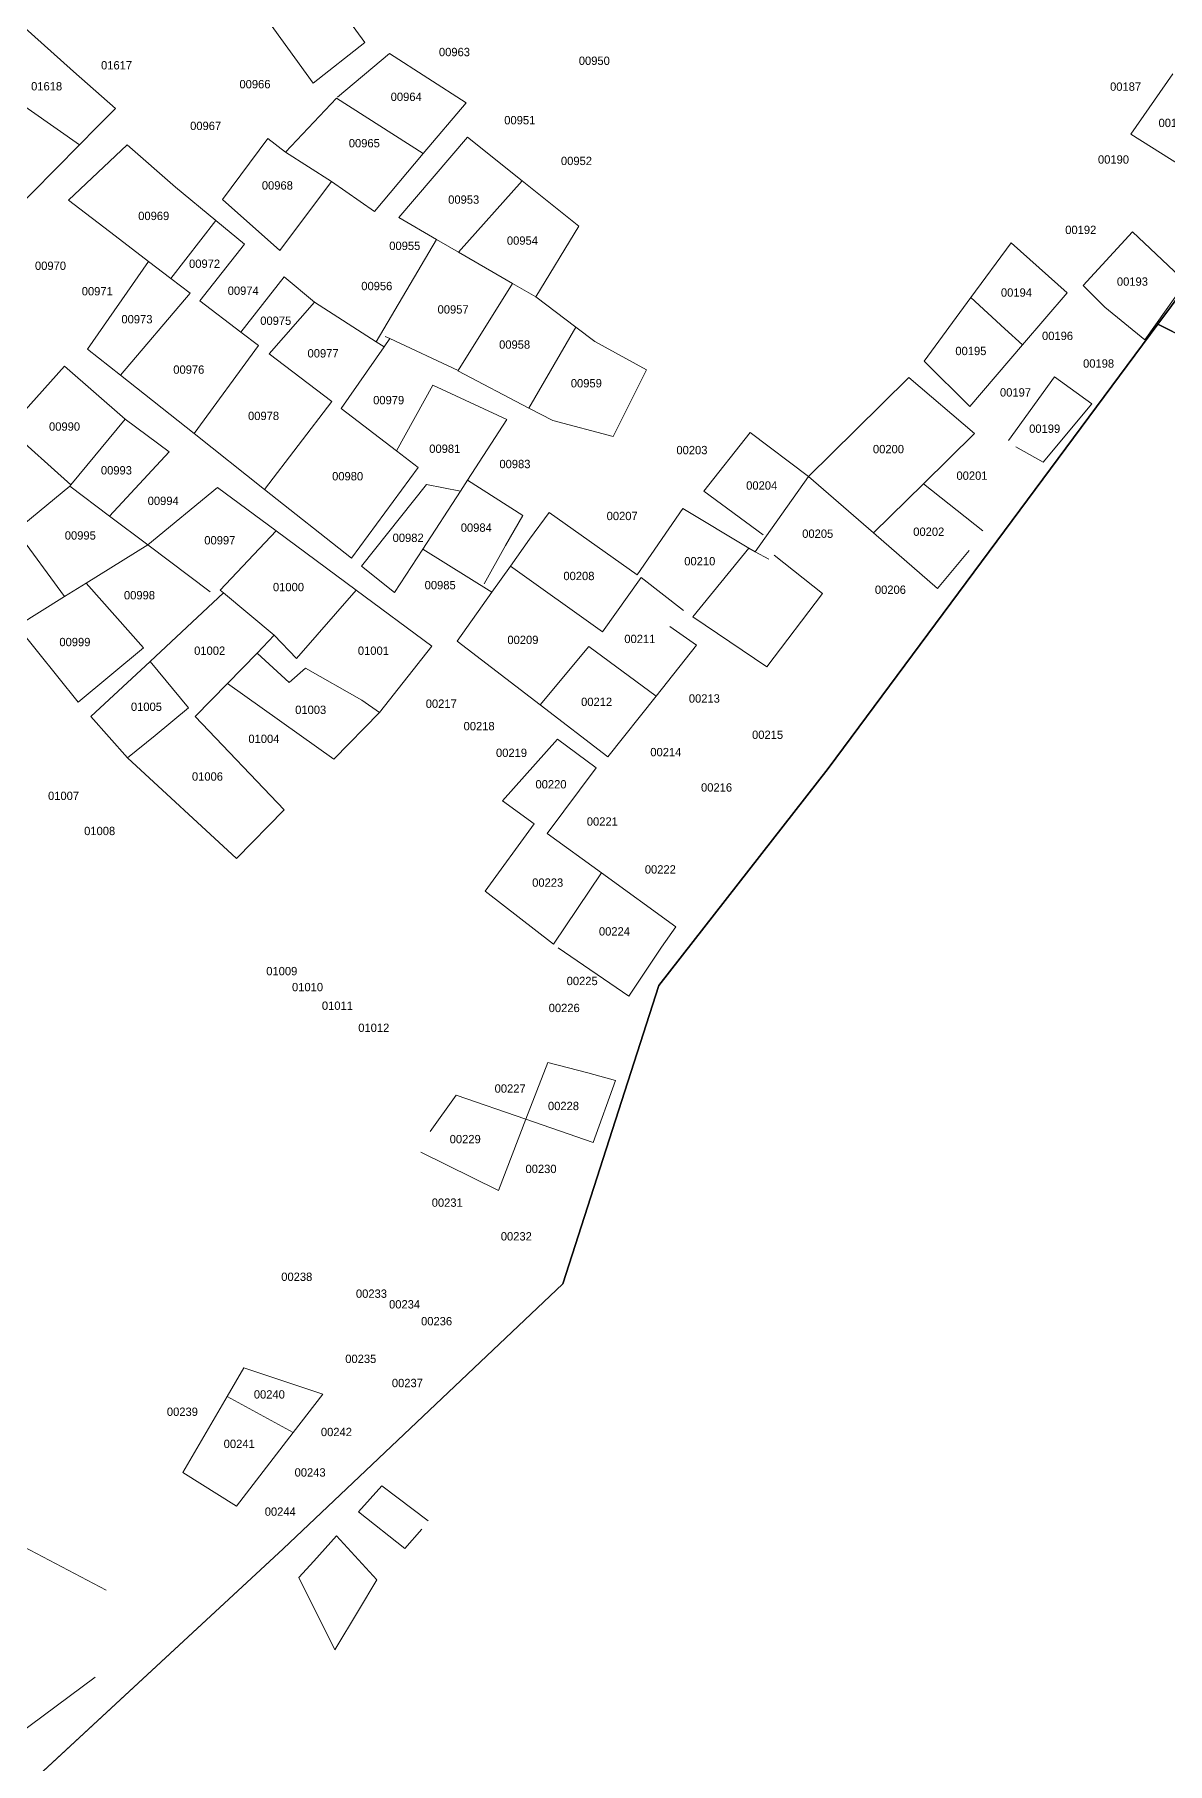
# Model space of a CAD drawing. Header units: metres. Extents: x 245232 to 248406, y 1633796 to 1637634.
# Drawn here: x 247097.9 to 247301.5, y 1634875.1 to 1635185.8 of the extents above; entities that cross this region are included whole.
import ezdxf
from ezdxf.enums import TextEntityAlignment as Align

# ---------------------------------------------------------------- set-up
doc = ezdxf.new("R2010")
doc.units = ezdxf.units.M
doc.header["$MEASUREMENT"] = 0
doc.layers.add('historique_numero_parcelle', color=7, linetype='Continuous')
doc.layers.add('limites_sections', color=7, linetype='Continuous')
doc.layers.add('LIMITES_PARCELLES', color=7, linetype='Continuous', lineweight=0, true_color=0xffffff)
doc.styles.add('Style-FANCY', font='FANCY.shx')

msp = doc.modelspace()

# ---------------------------------------------------------------- linework, layer by layer
at = {"layer": 'limites_parcelles'}
for p, q in [((247147.948, 1635197.145), (247157.219, 1635184.345)), ((247147.979, 1635177.031), (247137.607, 1635191.319)), ((247095.605, 1635187.454), (247104.92, 1635179.136)), ((247157.219, 1635184.345), (247147.979, 1635177.031)), ((247152.318, 1635174.491), (247161.693, 1635182.372)), ((247161.693, 1635182.372), (247175.46, 1635173.509)), ((247104.92, 1635179.136), (247112.413, 1635172.444)), ((247294.903, 1635167.868), (247302.444, 1635178.682)), ((247105.954, 1635165.935), (247092.753, 1635175.235)), ((247143.005, 1635164.649), (247152.143, 1635174.307)), ((247152.143, 1635174.307), (247167.751, 1635164.362)), ((247175.46, 1635173.509), (247167.751, 1635164.362)), ((247112.413, 1635172.444), (247109.053, 1635169.084)), ((247109.053, 1635169.084), (247105.954, 1635165.935)), ((247131.638, 1635156.133), (247139.83, 1635167.083)), ((247139.83, 1635167.083), (247143.005, 1635164.649)), ((247163.324, 1635152.866), (247175.707, 1635167.295)), ((247175.707, 1635167.295), (247185.518, 1635159.457)), ((247303.951, 1635162.175), (247294.903, 1635167.868)), ((247105.954, 1635165.935), (247093.207, 1635152.98)), ((247103.984, 1635155.991), (247114.558, 1635165.924)), ((247114.558, 1635165.924), (247123.236, 1635158.304)), ((247143.005, 1635164.649), (247151.26, 1635159.357)), ((247167.751, 1635164.362), (247158.985, 1635153.96)), ((247123.236, 1635158.304), (247130.475, 1635152.323)), ((247151.26, 1635159.357), (247141.946, 1635146.975)), ((247158.985, 1635153.96), (247151.26, 1635159.357)), ((247174.077, 1635146.651), (247185.518, 1635159.457)), ((247185.518, 1635159.457), (247195.71, 1635151.314)), ((247112.391, 1635149.566), (247103.984, 1635155.991)), ((247141.946, 1635146.975), (247131.638, 1635156.133)), ((247122.398, 1635141.917), (247130.475, 1635152.323)), ((247130.475, 1635152.323), (247135.634, 1635148.061)), ((247170.116, 1635148.941), (247163.324, 1635152.866)), ((247195.71, 1635151.314), (247187.984, 1635138.614)), ((247118.372, 1635144.994), (247112.391, 1635149.566)), ((247135.634, 1635148.061), (247127.62, 1635137.927)), ((247159.302, 1635130.559), (247170.116, 1635148.941)), ((247170.116, 1635148.941), (247174.077, 1635146.651)), ((247266.137, 1635138.499), (247273.392, 1635148.351)), ((247273.392, 1635148.351), (247283.446, 1635139.355)), ((247286.331, 1635140.667), (247295.167, 1635150.322)), ((247295.167, 1635150.322), (247304.796, 1635141.261)), ((247107.402, 1635129.251), (247118.372, 1635144.994)), ((247118.372, 1635144.994), (247122.398, 1635141.917)), ((247174.077, 1635146.651), (247183.806, 1635141.028)), ((247122.398, 1635141.917), (247125.851, 1635139.278)), ((247134.979, 1635132.302), (247142.726, 1635142.201)), ((247142.726, 1635142.201), (247148.213, 1635137.667)), ((247125.851, 1635139.278), (247113.349, 1635124.537)), ((247174.005, 1635125.372), (247183.806, 1635141.028)), ((247183.806, 1635141.028), (247187.984, 1635138.614)), ((247187.984, 1635138.614), (247195.173, 1635133.15)), ((247257.728, 1635127.078), (247266.137, 1635138.499)), ((247266.137, 1635138.499), (247272.28, 1635132.892)), ((247283.446, 1635139.355), (247275.448, 1635130)), ((247290.193, 1635136.775), (247286.331, 1635140.667)), ((247304.796, 1635141.261), (247297.4, 1635130.927)), ((247127.62, 1635137.927), (247134.979, 1635132.302)), ((247140.072, 1635128.41), (247148.213, 1635137.667)), ((247148.213, 1635137.667), (247159.302, 1635130.559)), ((247297.4, 1635130.927), (247290.193, 1635136.775)), ((247138.126, 1635129.897), (247134.979, 1635132.302)), ((247195.173, 1635133.15), (247186.729, 1635118.651)), ((247195.173, 1635133.15), (247198.567, 1635130.571)), ((247272.28, 1635132.892), (247275.448, 1635130)), ((247113.349, 1635124.537), (247107.402, 1635129.251)), ((247126.578, 1635114.05), (247138.126, 1635129.897)), ((247160.729, 1635129.644), (247152.978, 1635118.545)), ((247159.302, 1635130.559), (247160.729, 1635129.644)), ((247161.757, 1635131.116), (247160.729, 1635129.644)), ((247161.757, 1635131.116), (247160.89, 1635131.523)), ((247174.005, 1635125.372), (247161.757, 1635131.116)), ((247198.567, 1635130.571), (247207.881, 1635125.491)), ((247275.448, 1635130), (247265.983, 1635118.929)), ((247093.224, 1635114.894), (247103.284, 1635126.175)), ((247103.284, 1635126.175), (247114.194, 1635116.656)), ((247151.306, 1635119.823), (247140.072, 1635128.41)), ((247265.983, 1635118.929), (247257.728, 1635127.078)), ((247126.578, 1635114.05), (247113.349, 1635124.537)), ((247173.975, 1635125.325), (247174.005, 1635125.372)), ((247186.729, 1635118.651), (247173.975, 1635125.325)), ((247207.881, 1635125.491), (247201.848, 1635113.531)), ((247245.412, 1635114.663), (247254.976, 1635124.115)), ((247254.976, 1635124.115), (247266.791, 1635114.075)), ((247272.934, 1635112.822), (247281.156, 1635124.234)), ((247281.156, 1635124.234), (247287.869, 1635119.386)), ((247139.231, 1635104.021), (247151.306, 1635119.823)), ((247162.935, 1635110.936), (247169.486, 1635122.744)), ((247169.486, 1635122.744), (247182.749, 1635116.563)), ((247114.176, 1635116.634), (247104.425, 1635104.844)), ((247114.194, 1635116.656), (247114.176, 1635116.634)), ((247114.176, 1635116.634), (247122.084, 1635110.784)), ((247152.978, 1635118.545), (247162.935, 1635110.936)), ((247182.749, 1635116.563), (247175.68, 1635105.671)), ((247191.053, 1635116.389), (247186.729, 1635118.651)), ((247287.869, 1635119.386), (247279.114, 1635108.912)), ((247104.425, 1635104.844), (247093.224, 1635114.894)), ((247139.231, 1635104.021), (247126.578, 1635114.05)), ((247201.848, 1635113.531), (247191.053, 1635116.389)), ((247218.146, 1635103.689), (247226.507, 1635114.272)), ((247226.507, 1635114.272), (247236.985, 1635106.335)), ((247236.985, 1635106.335), (247245.412, 1635114.663)), ((247266.791, 1635114.075), (247257.612, 1635105.022)), ((247122.084, 1635110.784), (247111.384, 1635099.214)), ((247166.82, 1635107.966), (247162.935, 1635110.936)), ((247279.114, 1635108.912), (247274.221, 1635111.692)), ((247154.825, 1635091.659), (247166.82, 1635107.966)), ((247094.559, 1635096.618), (247104.221, 1635104.597)), ((247104.425, 1635104.844), (247104.221, 1635104.597)), ((247104.221, 1635104.597), (247111.384, 1635099.214)), ((247118.236, 1635094.064), (247130.781, 1635104.349)), ((247130.781, 1635104.349), (247141.285, 1635096.578)), ((247156.636, 1635090.224), (247168.319, 1635104.909)), ((247168.319, 1635104.909), (247174.418, 1635103.727)), ((247174.418, 1635103.727), (247175.68, 1635105.671)), ((247175.68, 1635105.671), (247185.619, 1635099.33)), ((247236.985, 1635106.335), (247227.399, 1635092.827)), ((247248.669, 1635096.201), (247236.985, 1635106.335)), ((247257.612, 1635105.022), (247248.669, 1635096.201)), ((247257.612, 1635105.022), (247268.306, 1635096.57)), ((247139.231, 1635104.021), (247154.825, 1635091.659)), ((247167.65, 1635093.298), (247174.418, 1635103.727)), ((247228.836, 1635095.857), (247218.146, 1635103.689)), ((247111.384, 1635099.214), (247118.236, 1635094.064)), ((247185.619, 1635099.33), (247182.503, 1635093.958)), ((247186.851, 1635095.072), (247190.38, 1635099.856)), ((247190.38, 1635099.856), (247206.193, 1635088.686)), ((247206.193, 1635088.686), (247214.415, 1635100.613)), ((247214.415, 1635100.613), (247226.221, 1635093.485)), ((247103.289, 1635084.767), (247094.559, 1635096.618)), ((247141.285, 1635096.578), (247131.239, 1635085.933)), ((247141.285, 1635096.578), (247155.681, 1635085.927)), ((247183.426, 1635090.256), (247186.851, 1635095.072)), ((247260.16, 1635086.235), (247248.669, 1635096.201)), ((247118.236, 1635094.064), (247107.195, 1635087.196)), ((247129.462, 1635085.627), (247118.236, 1635094.064)), ((247167.65, 1635093.298), (247162.592, 1635085.503)), ((247180.085, 1635085.557), (247167.65, 1635093.298)), ((247182.503, 1635093.958), (247178.693, 1635087.078)), ((247216.179, 1635081.118), (247226.221, 1635093.485)), ((247226.221, 1635093.485), (247227.399, 1635092.827)), ((247227.399, 1635092.827), (247229.819, 1635091.474)), ((247230.771, 1635092.215), (247239.478, 1635085.338)), ((247265.849, 1635093.041), (247260.16, 1635086.235)), ((247162.592, 1635085.503), (247156.636, 1635090.224)), ((247180.085, 1635085.557), (247183.426, 1635090.256)), ((247183.426, 1635090.256), (247199.973, 1635078.438)), ((247107.195, 1635087.196), (247103.289, 1635084.767)), ((247107.195, 1635087.196), (247117.452, 1635075.584)), ((247131.239, 1635085.933), (247131.859, 1635085.415)), ((247144.963, 1635073.615), (247155.681, 1635085.927)), ((247155.681, 1635085.927), (247169.265, 1635075.877)), ((247173.833, 1635076.763), (247180.085, 1635085.557)), ((247199.973, 1635078.438), (247206.878, 1635088.202)), ((247206.878, 1635088.202), (247214.498, 1635082.248)), ((247094.783, 1635079.477), (247103.289, 1635084.767)), ((247118.638, 1635073.113), (247131.859, 1635085.415)), ((247131.859, 1635085.415), (247140.923, 1635077.841)), ((247239.478, 1635085.338), (247229.496, 1635072.161)), ((247105.729, 1635065.783), (247094.783, 1635079.477)), ((247212.038, 1635079.391), (247216.843, 1635076.009)), ((247229.496, 1635072.161), (247216.179, 1635081.118)), ((247140.923, 1635077.841), (247137.876, 1635074.593)), ((247140.923, 1635077.841), (247144.963, 1635073.615)), ((247188.751, 1635065.337), (247173.833, 1635076.763)), ((247117.452, 1635075.584), (247105.729, 1635065.783)), ((247108.031, 1635063.243), (247118.638, 1635073.113)), ((247118.638, 1635073.113), (247125.573, 1635064.751)), ((247137.876, 1635074.593), (247132.549, 1635069.152)), ((247143.67, 1635069.355), (247137.876, 1635074.593)), ((247169.265, 1635075.877), (247159.854, 1635063.92)), ((247188.751, 1635065.337), (247197.512, 1635075.819)), ((247197.512, 1635075.819), (247209.566, 1635066.881)), ((247216.843, 1635076.009), (247209.566, 1635066.881)), ((247146.607, 1635071.895), (247143.67, 1635069.355)), ((247156.688, 1635066.18), (247146.607, 1635071.895)), ((247132.549, 1635069.152), (247126.764, 1635063.243)), ((247151.645, 1635055.533), (247132.549, 1635069.152)), ((247209.566, 1635066.881), (247200.881, 1635055.988)), ((247125.573, 1635064.751), (247119.54, 1635059.83)), ((247159.854, 1635063.92), (247151.645, 1635055.533)), ((247159.854, 1635063.92), (247156.688, 1635066.18)), ((247200.881, 1635055.988), (247188.751, 1635065.337)), ((247114.619, 1635055.781), (247108.031, 1635063.243)), ((247126.764, 1635063.243), (247142.735, 1635046.43)), ((247119.54, 1635059.83), (247114.619, 1635055.781)), ((247181.962, 1635048.062), (247191.85, 1635059.168)), ((247191.85, 1635059.168), (247198.831, 1635054.004)), ((247134.174, 1635037.684), (247114.619, 1635055.781)), ((247198.831, 1635054.004), (247190.023, 1635042.213)), ((247142.735, 1635046.43), (247134.174, 1635037.684)), ((247187.656, 1635043.931), (247181.962, 1635048.062)), ((247178.881, 1635031.802), (247187.656, 1635043.931)), ((247190.023, 1635042.213), (247199.783, 1635035.131)), ((247199.783, 1635035.131), (247191.131, 1635022.288)), ((247199.783, 1635035.131), (247213.15, 1635025.431)), ((247191.131, 1635022.288), (247178.881, 1635031.802)), ((247213.15, 1635025.431), (247210.583, 1635021.75)), ((247204.699, 1635012.985), (247191.961, 1635021.643)), ((247210.583, 1635021.75), (247204.699, 1635012.985)), ((247186.193, 1634990.834), (247190.1, 1635001.036)), ((247190.1, 1635001.036), (247197.328, 1634999.187)), ((247197.328, 1634999.187), (247202.286, 1634997.788)), ((247202.286, 1634997.788), (247198.252, 1634986.657)), ((247168.991, 1634988.63), (247173.668, 1634995.173)), ((247173.668, 1634995.173), (247186.193, 1634990.834)), ((247186.193, 1634990.834), (247181.288, 1634978.028)), ((247198.252, 1634986.657), (247186.193, 1634990.834)), ((247181.288, 1634978.028), (247167.301, 1634984.949)), ((247132.509, 1634941.033), (247135.525, 1634946.2)), ((247135.525, 1634946.2), (247149.684, 1634941.442)), ((247124.536, 1634927.374), (247132.509, 1634941.033)), ((247144.378, 1634934.563), (247132.509, 1634941.033)), ((247149.684, 1634941.442), (247144.378, 1634934.563)), ((247144.378, 1634934.563), (247138.976, 1634927.56)), ((247144.378, 1634934.563), (247144.378, 1634934.563)), ((247134.177, 1634921.339), (247124.536, 1634927.374)), ((247138.976, 1634927.56), (247134.177, 1634921.339)), ((247156.089, 1634920.314), (247160.314, 1634924.971)), ((247160.314, 1634924.971), (247168.641, 1634918.673)), ((247164.408, 1634913.703), (247156.089, 1634920.314)), ((247148.06, 1634911.464), (247152.137, 1634915.958)), ((247152.137, 1634915.958), (247159.407, 1634908.055)), ((247167.509, 1634917.206), (247164.408, 1634913.703)), ((247095.94, 1634914.031), (247110.756, 1634906.225)), ((247145.366, 1634908.496), (247148.06, 1634911.464)), ((247151.878, 1634895.51), (247145.366, 1634908.496)), ((247159.407, 1634908.055), (247156.107, 1634902.557)), ((247156.107, 1634902.557), (247151.878, 1634895.51)), ((247108.772, 1634890.615), (247094.749, 1634880.164))]:
    msp.add_line(p, q, dxfattribs=at)
at = {"layer": 'limites_sections'}
for p, q in [((247240.475, 1635053.88), (247299.761, 1635133.712)), ((247299.761, 1635133.712), (247515.874, 1635024.452)), ((247210.048, 1635014.854), (247240.475, 1635053.88)), ((247192.85, 1634961.276), (247210.048, 1635014.854)), ((247142.579, 1634913.65), (247192.85, 1634961.276)), ((247071.802, 1634848.166), (247142.579, 1634913.65))]:
    msp.add_line(p, q, dxfattribs=at)
at = {"layer": 'limites_sections', "flags": 128}
for points in [[(247307.282, 1635143.838), (247299.761, 1635133.712), (247240.475, 1635053.88), (247210.048, 1635014.854), (247192.85, 1634961.276), (247142.579, 1634913.65), (247071.802, 1634848.166)], [(247515.874, 1635024.452), (247299.761, 1635133.712), (247307.282, 1635143.838)]]:
    msp.add_lwpolyline(points, dxfattribs=at)

# ---------------------------------------------------------------- texts
at = {"layer": 'historique_numero_parcelle', "style": 'Style-FANCY'}
for s, p in [('00963', (247173.347, 1635182.617)), ('00950', (247198.481, 1635181.047)), ('01617', (247112.63, 1635180.238)), ('01618', (247100.061, 1635176.465)), ('00966', (247137.502, 1635176.846)), ('00187', (247293.953, 1635176.402)), ('00964', (247164.679, 1635174.57)), ('00967', (247128.638, 1635169.347)), ('00951', (247185.088, 1635170.369)), ('00188', (247302.66, 1635169.882)), ('00965', (247157.149, 1635166.238)), ('00952', (247195.271, 1635163.053)), ('00190', (247291.777, 1635163.304)), ('00968', (247141.523, 1635158.648)), ('00969', (247119.306, 1635153.172)), ('00953', (247175.01, 1635156.103)), ('00192', (247285.895, 1635150.66)), ('00955', (247164.421, 1635147.794)), ('00954', (247185.558, 1635148.735)), ('00970', (247100.755, 1635144.211)), ('00972', (247128.444, 1635144.576)), ('00193', (247295.179, 1635141.37)), ('00971', (247109.162, 1635139.638)), ('00974', (247135.389, 1635139.73)), ('00956', (247159.395, 1635140.569)), ('00194', (247274.338, 1635139.401)), ('00973', (247116.29, 1635134.608)), ('00957', (247173.103, 1635136.363)), ('00975', (247141.237, 1635134.334)), ('00196', (247281.719, 1635131.612)), ('00977', (247149.736, 1635128.481)), ('00958', (247184.16, 1635130.053)), ('00195', (247266.151, 1635128.9)), ('00976', (247125.611, 1635125.555)), ('00198', (247289.099, 1635126.649)), ('00959', (247197.045, 1635123.103)), ('00979', (247161.524, 1635120.068)), ('00197', (247274.165, 1635121.456)), ('00978', (247139.044, 1635117.233)), ('00990', (247103.28, 1635115.32)), ('00199', (247279.412, 1635114.936)), ('00981', (247171.605, 1635111.331)), ('00203', (247216.022, 1635111.088)), ('00200', (247251.338, 1635111.265)), ('00993', (247112.601, 1635107.456)), ('00983', (247184.216, 1635108.587)), ('00201', (247266.347, 1635106.494)), ('00980', (247154.151, 1635106.393)), ('00204', (247228.559, 1635104.727)), ('00994', (247121.008, 1635101.969)), ('00984', (247177.271, 1635097.156)), ('00207', (247203.485, 1635099.249)), ('00995', (247106.112, 1635095.75)), ('00997', (247131.185, 1635094.887)), ('00982', (247165.025, 1635095.327)), ('00205', (247238.624, 1635096.068)), ('00202', (247258.578, 1635096.422)), ('00210', (247217.434, 1635091.12)), ('00208', (247195.715, 1635088.47)), ('00998', (247116.747, 1635085.011)), ('01000', (247143.522, 1635086.474)), ('00985', (247170.782, 1635086.823)), ('00206', (247251.691, 1635085.996)), ('00999', (247105.142, 1635076.598)), ('00209', (247185.65, 1635076.984)), ('00211', (247206.663, 1635077.16)), ('01002', (247129.358, 1635075.043)), ('01001', (247158.783, 1635075.043)), ('00213', (247218.256, 1635066.453)), ('01005', (247117.998, 1635064.963)), ('01003', (247147.515, 1635064.415)), ('00217', (247170.976, 1635065.523)), ('00212', (247198.893, 1635065.851)), ('00218', (247177.779, 1635061.484)), ('00215', (247229.615, 1635059.933)), ('01004', (247139.108, 1635059.202)), ('00214', (247211.337, 1635056.817)), ('00219', (247183.603, 1635056.695)), ('01006', (247128.964, 1635052.435)), ('00220', (247190.695, 1635051.04)), ('01007', (247103.103, 1635048.96)), ('00216', (247220.447, 1635050.47)), ('00221', (247199.92, 1635044.347)), ('01008', (247109.591, 1635042.65)), ('00222', (247210.342, 1635035.739)), ('00223', (247190.104, 1635033.373)), ('00224', (247202.097, 1635024.602)), ('01009', (247142.32, 1635017.462)), ('01010', (247146.945, 1635014.595)), ('00225', (247196.302, 1635015.694)), ('01011', (247152.316, 1635011.251)), ('00226', (247193.073, 1635010.847)), ('01012', (247158.851, 1635007.279)), ('00227', (247183.355, 1634996.364)), ('00228', (247192.94, 1634993.234)), ('00229', (247175.282, 1634987.276)), ('00230', (247188.904, 1634981.924)), ('00231', (247172.053, 1634975.866)), ('00232', (247184.465, 1634969.807)), ('00238', (247145.011, 1634962.537)), ('00233', (247158.431, 1634959.508)), ('00234', (247164.385, 1634957.589)), ('00236', (247170.136, 1634954.56)), ('00235', (247156.514, 1634947.794)), ('00237', (247164.889, 1634943.452)), ('00240', (247140.085, 1634941.401)), ('00239', (247124.46, 1634938.285)), ('00241', (247134.665, 1634932.515)), ('00242', (247152.136, 1634934.65)), ('00243', (247147.408, 1634927.379)), ('00244', (247142.046, 1634920.34))]:
    msp.add_text(s, height=1.5, dxfattribs=at).set_placement(p, align=Align.MIDDLE_CENTER)

doc.saveas('drawing.dxf')
